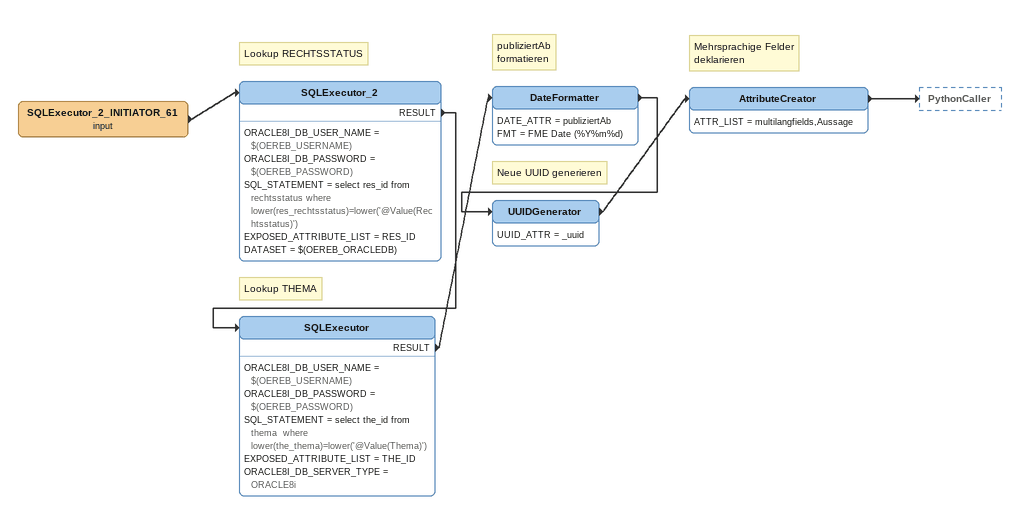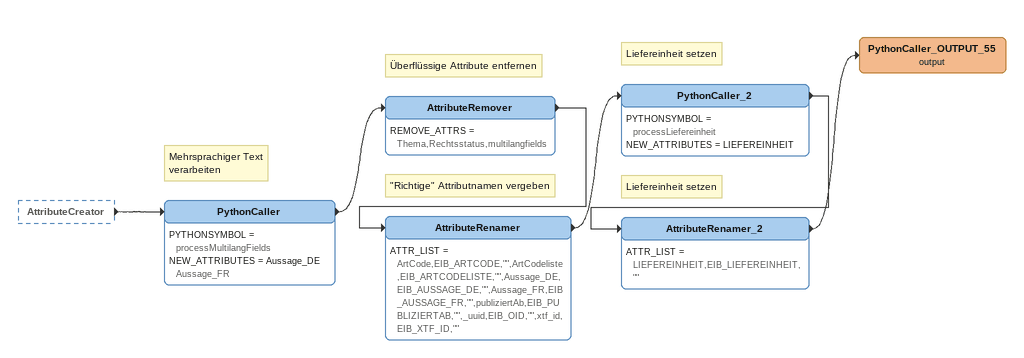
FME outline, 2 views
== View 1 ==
SQLExecutor_2_INITIATOR_61 (input)
    -> SQLExecutor_2
Note: Lookup RECHTSSTATUS
SQLExecutor_2
    ORACLE8I_DB_USER_NAME = $(OEREB_USERNAME)
    ORACLE8I_DB_PASSWORD = $(OEREB_PASSWORD)
    SQL_STATEMENT = select res_id from rechtsstatus where lower(res_rechtsstatus)=lower('@Value(Rechtsstatus)')
    EXPOSED_ATTRIBUTE_LIST = RES_ID
    DATASET = $(OEREB_ORACLEDB)
    RESULT -> SQLExecutor
Note: Lookup THEMA
SQLExecutor
    ORACLE8I_DB_USER_NAME = $(OEREB_USERNAME)
    ORACLE8I_DB_PASSWORD = $(OEREB_PASSWORD)
    SQL_STATEMENT = select the_id from thema  where lower(the_thema)=lower('@Value(Thema)')
    EXPOSED_ATTRIBUTE_LIST = THE_ID
    ORACLE8I_DB_SERVER_TYPE = ORACLE8i
    RESULT -> DateFormatter
Note: publiziertAb / formatieren
DateFormatter
    DATE_ATTR = publiziertAb
    FMT = FME Date (%Y%m%d)
    -> UUIDGenerator
Note: Neue UUID generieren
UUIDGenerator
    UUID_ATTR = _uuid
    -> AttributeCreator
Note: Mehrsprachige Felder / deklarieren
AttributeCreator
    ATTR_LIST = multilangfields,Aussage
    -> PythonCaller

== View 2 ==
AttributeCreator [outside]
    -> PythonCaller
Note: Mehrsprachiger Text / verarbeiten
PythonCaller
    PYTHONSYMBOL = processMultilangFields
    NEW_ATTRIBUTES = Aussage_DE Aussage_FR
    -> AttributeRemover
Note: Überflüssige Attribute entfernen
AttributeRemover
    REMOVE_ATTRS = Thema,Rechtsstatus,multilangfields
    -> AttributeRenamer
Note: "Richtige" Attributnamen vergeben
AttributeRenamer
    ATTR_LIST = ArtCode,EIB_ARTCODE,"",ArtCodeliste,EIB_ARTCODELISTE,"",Aussage_DE,EIB_AUSSAGE_DE,"",Aussage_FR,EIB_AUSSAGE_FR,"",publiziertAb,EIB_PUBLIZIERTAB,"",_uuid,EIB_OID,"",xtf_id,EIB_XTF_ID,""
    -> PythonCaller_2
Note: Liefereinheit setzen
PythonCaller_2
    PYTHONSYMBOL = processLiefereinheit
    NEW_ATTRIBUTES = LIEFEREINHEIT
    -> AttributeRenamer_2
Note: Liefereinheit setzen
AttributeRenamer_2
    ATTR_LIST = LIEFEREINHEIT,EIB_LIEFEREINHEIT,""
    -> PythonCaller_OUTPUT_55 (output)
PythonCaller_OUTPUT_55 (output)
